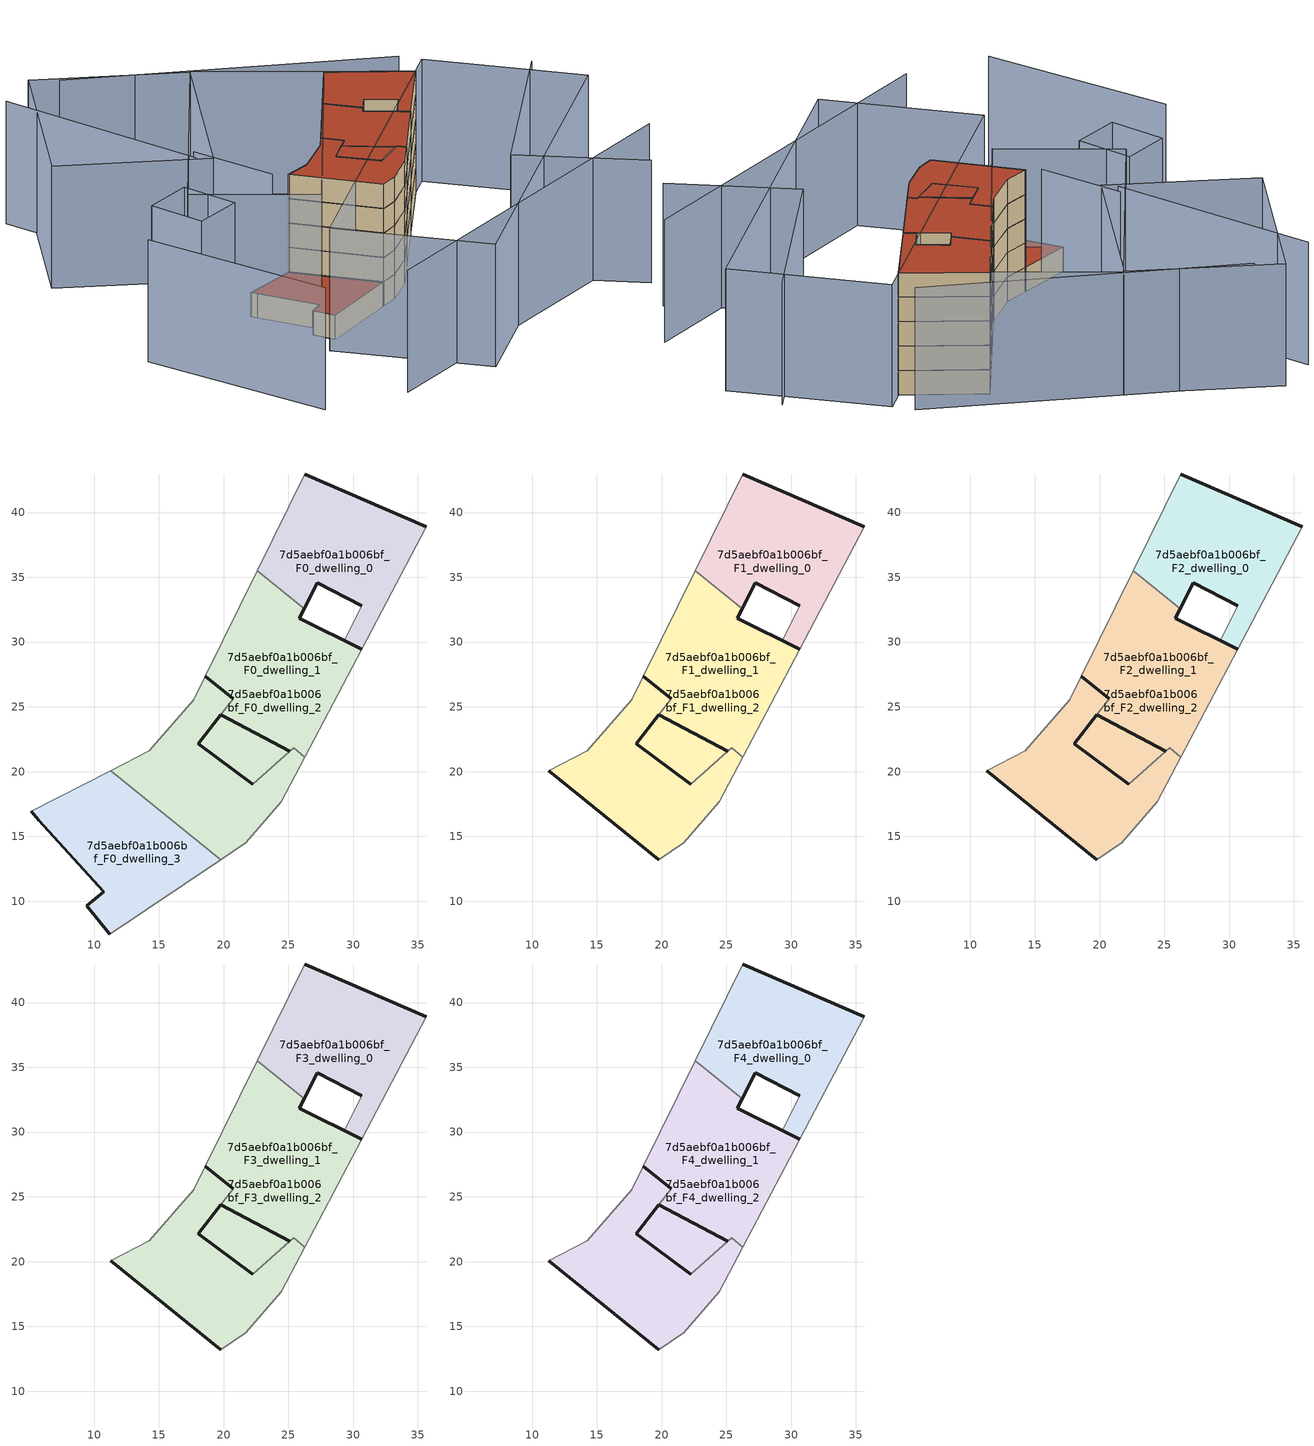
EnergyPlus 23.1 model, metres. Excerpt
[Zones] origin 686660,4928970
7d5aebf0a1b006bf_F0_dwelling_0
 floor ground (EU_floor_Construction): 30.65,29.44 35.63,38.92 26.27,42.97 22.6,35.51 26.21,32.58 27.23,34.57 30.67,32.82 29.31,30.11 z0
 wall outside (EU_wall_Construction): 26.27,42.97 35.63,38.92 / 30.67,32.82 27.23,34.57 26.21,32.58 z0:3
 wall adiabatic (EU_wall_Construction): 22.6,35.51 26.27,42.97 / 35.63,38.92 30.65,29.44 29.31,30.11 30.67,32.82 z0:3
 wall to 7d5aebf0a1b006bf_F0_dwelling_1 (EU_wall_Construction): 26.21,32.58 22.6,35.51 z0:3
7d5aebf0a1b006bf_F0_dwelling_1
 floor ground (EU_floor_Construction): 26.28,21.12 30.65,29.44 25.83,31.83 26.21,32.58 22.6,35.51 18.6,27.35 20.73,25.62 19.77,24.39 25.11,21.58 25.4,21.83 25.41,21.83 z0; 21.73,14.52 24.46,17.67 26.28,21.12 25.4,21.83 25.11,21.58 25.11,21.57 22.23,19.02 18.04,22.17 19.77,24.38 19.77,24.39 20.73,25.62 18.6,27.35 17.7,25.54 14.25,21.62 11.28,20.08 19.77,13.21 z0; 25.11,21.57 25.11,21.58 19.77,24.39 19.77,24.38 18.04,22.17 22.23,19.02 z0
 wall outside (EU_wall_Construction): 26.21,32.58 25.83,31.83 30.65,29.44 / 25.11,21.58 19.77,24.39 / 20.73,25.62 18.6,27.35 z0:3
 wall adiabatic (EU_wall_Construction): 30.65,29.44 26.28,21.12 25.4,21.83 / 18.6,27.35 22.6,35.51 z0:3
 wall to 7d5aebf0a1b006bf_F0_dwelling_2 (EU_wall_Construction): 25.4,21.83 25.11,21.58 / 19.77,24.39 20.73,25.62 z0:3
7d5aebf0a1b006bf_F0_dwelling_2
 floor ground (EU_floor_Construction): 26.28,21.12 30.65,29.44 25.83,31.83 26.21,32.58 22.6,35.51 18.6,27.35 20.73,25.62 19.77,24.39 25.11,21.58 25.4,21.83 25.41,21.83 z0; 21.73,14.52 24.46,17.67 26.28,21.12 25.4,21.83 25.11,21.58 25.11,21.57 22.23,19.02 18.04,22.17 19.77,24.38 19.77,24.39 20.73,25.62 18.6,27.35 17.7,25.54 14.25,21.62 11.28,20.08 19.77,13.21 z0; 25.11,21.57 25.11,21.58 19.77,24.39 19.77,24.38 18.04,22.17 22.23,19.02 z0
 wall outside (EU_wall_Construction): 18.6,27.35 20.73,25.62 / 19.77,24.39 19.77,24.38 18.04,22.17 22.23,19.02 z0:3
 wall adiabatic (EU_wall_Construction): 11.28,20.08 14.25,21.62 17.7,25.54 18.6,27.35 / 22.23,19.02 25.11,21.57 25.11,21.58 / 25.4,21.83 25.41,21.83 26.28,21.12 24.46,17.67 21.73,14.52 19.77,13.21 z0:3
 wall to 7d5aebf0a1b006bf_F0_dwelling_3 (EU_wall_Construction): 19.77,13.21 11.28,20.09 z0:3
7d5aebf0a1b006bf_F0_dwelling_3
 floor ground (EU_floor_Construction): 19.77,13.21 11.28,20.08 5.16,16.94 5.72,16.26 10.73,10.72 9.44,9.65 11.2,7.47 z0
 wall outside (EU_wall_Construction): 11.2,7.47 9.44,9.65 10.73,10.72 5.72,16.26 5.16,16.94 z0:3
 wall adiabatic (EU_wall_Construction): 5.16,16.94 11.28,20.08 / 19.77,13.21 11.2,7.47 z0:3
 roof outside (EU_roof_Construction): 19.77,13.21 11.2,7.47 9.44,9.65 10.73,10.72 5.72,16.26 5.16,16.94 11.28,20.08 z3
7d5aebf0a1b006bf_F1_dwelling_0
 floor to 7d5aebf0a1b006bf_F0_dwelling_0 (EU_floor_Construction): 30.65,29.44 35.63,38.92 26.27,42.97 22.6,35.51 26.21,32.58 27.23,34.57 30.67,32.82 29.31,30.11 z3
 wall outside (EU_wall_Construction): 26.27,42.97 35.63,38.92 / 30.67,32.82 27.23,34.57 26.21,32.58 z3:6
 wall adiabatic (EU_wall_Construction): 22.6,35.51 26.27,42.97 / 35.63,38.92 30.65,29.44 29.31,30.11 30.67,32.82 z3:6
 wall to 7d5aebf0a1b006bf_F1_dwelling_1 (EU_wall_Construction): 26.21,32.58 22.6,35.51 z3:6
7d5aebf0a1b006bf_F1_dwelling_1
 floor outside (EU_floor_Construction): 26.28,21.12 30.65,29.44 25.83,31.83 26.21,32.58 22.6,35.51 18.6,27.35 20.73,25.62 19.77,24.39 25.11,21.58 25.4,21.83 25.41,21.83 z3; 21.73,14.52 24.46,17.67 26.28,21.12 25.4,21.83 25.11,21.58 25.11,21.57 22.23,19.02 18.04,22.17 19.77,24.38 19.77,24.39 20.73,25.62 18.6,27.35 17.7,25.54 14.25,21.62 11.28,20.08 19.77,13.21 z3; 25.11,21.57 25.11,21.58 19.77,24.39 19.77,24.38 18.04,22.17 22.23,19.02 z3
 wall outside (EU_wall_Construction): 26.21,32.58 25.83,31.83 30.65,29.44 / 25.11,21.58 19.77,24.39 / 20.73,25.62 18.6,27.35 z3:6
 wall adiabatic (EU_wall_Construction): 30.65,29.44 26.28,21.12 25.4,21.83 / 18.6,27.35 22.6,35.51 z3:6
 wall to 7d5aebf0a1b006bf_F1_dwelling_2 (EU_wall_Construction): 25.4,21.83 25.11,21.58 / 19.77,24.39 20.73,25.62 z3:6
7d5aebf0a1b006bf_F1_dwelling_2
 floor to 7d5aebf0a1b006bf_F0_dwelling_2 (EU_floor_Construction): 26.28,21.12 30.65,29.44 25.83,31.83 26.21,32.58 22.6,35.51 18.6,27.35 20.73,25.62 19.77,24.39 25.11,21.58 25.4,21.83 25.41,21.83 z3; 21.73,14.52 24.46,17.67 26.28,21.12 25.4,21.83 25.11,21.58 25.11,21.57 22.23,19.02 18.04,22.17 19.77,24.38 19.77,24.39 20.73,25.62 18.6,27.35 17.7,25.54 14.25,21.62 11.28,20.08 19.77,13.21 z3; 25.11,21.57 25.11,21.58 19.77,24.39 19.77,24.38 18.04,22.17 22.23,19.02 z3
 wall outside (EU_wall_Construction): 18.6,27.35 20.73,25.62 / 19.77,24.39 19.77,24.38 18.04,22.17 22.23,19.02 / 19.77,13.21 11.28,20.08 z3:6
 wall adiabatic (EU_wall_Construction): 11.28,20.08 14.25,21.62 17.7,25.54 18.6,27.35 / 22.23,19.02 25.11,21.57 25.11,21.58 / 25.4,21.83 25.41,21.83 26.28,21.12 24.46,17.67 21.73,14.52 19.77,13.21 z3:6
7d5aebf0a1b006bf_F2_dwelling_0
 floor to 7d5aebf0a1b006bf_F1_dwelling_0 (EU_floor_Construction): 30.65,29.44 35.63,38.92 26.27,42.97 22.6,35.51 26.21,32.58 27.23,34.57 30.67,32.82 29.31,30.11 z6
 wall outside (EU_wall_Construction): 26.27,42.97 35.63,38.92 / 30.67,32.82 27.23,34.57 26.21,32.58 z6:9
 wall adiabatic (EU_wall_Construction): 22.6,35.51 26.27,42.97 / 35.63,38.92 30.65,29.44 29.31,30.11 30.67,32.82 z6:9
 wall to 7d5aebf0a1b006bf_F2_dwelling_1 (EU_wall_Construction): 26.21,32.58 22.6,35.51 z6:9
7d5aebf0a1b006bf_F2_dwelling_1
 floor outside (EU_floor_Construction): 26.28,21.12 30.65,29.44 25.83,31.83 26.21,32.58 22.6,35.51 18.6,27.35 20.73,25.62 19.77,24.39 25.11,21.58 25.4,21.83 25.41,21.83 z6; 21.73,14.52 24.46,17.67 26.28,21.12 25.4,21.83 25.11,21.58 25.11,21.57 22.23,19.02 18.04,22.17 19.77,24.38 19.77,24.39 20.73,25.62 18.6,27.35 17.7,25.54 14.25,21.62 11.28,20.08 19.77,13.21 z6; 25.11,21.57 25.11,21.58 19.77,24.39 19.77,24.38 18.04,22.17 22.23,19.02 z6
 wall outside (EU_wall_Construction): 26.21,32.58 25.83,31.83 30.65,29.44 / 25.11,21.58 19.77,24.39 / 20.73,25.62 18.6,27.35 z6:9
 wall adiabatic (EU_wall_Construction): 30.65,29.44 26.28,21.12 25.4,21.83 / 18.6,27.35 22.6,35.51 z6:9
 wall to 7d5aebf0a1b006bf_F2_dwelling_2 (EU_wall_Construction): 25.4,21.83 25.11,21.58 / 19.77,24.39 20.73,25.62 z6:9
7d5aebf0a1b006bf_F2_dwelling_2
 floor to 7d5aebf0a1b006bf_F1_dwelling_2 (EU_floor_Construction): 26.28,21.12 30.65,29.44 25.83,31.83 26.21,32.58 22.6,35.51 18.6,27.35 20.73,25.62 19.77,24.39 25.11,21.58 25.4,21.83 25.41,21.83 z6; 21.73,14.52 24.46,17.67 26.28,21.12 25.4,21.83 25.11,21.58 25.11,21.57 22.23,19.02 18.04,22.17 19.77,24.38 19.77,24.39 20.73,25.62 18.6,27.35 17.7,25.54 14.25,21.62 11.28,20.08 19.77,13.21 z6; 25.11,21.57 25.11,21.58 19.77,24.39 19.77,24.38 18.04,22.17 22.23,19.02 z6
 wall outside (EU_wall_Construction): 18.6,27.35 20.73,25.62 / 19.77,24.39 19.77,24.38 18.04,22.17 22.23,19.02 / 19.77,13.21 11.28,20.08 z6:9
 wall adiabatic (EU_wall_Construction): 11.28,20.08 14.25,21.62 17.7,25.54 18.6,27.35 / 22.23,19.02 25.11,21.57 25.11,21.58 / 25.4,21.83 25.41,21.83 26.28,21.12 24.46,17.67 21.73,14.52 19.77,13.21 z6:9
7d5aebf0a1b006bf_F3_dwelling_0
 floor to 7d5aebf0a1b006bf_F2_dwelling_0 (EU_floor_Construction): 30.65,29.44 35.63,38.92 26.27,42.97 22.6,35.51 26.21,32.58 27.23,34.57 30.67,32.82 29.31,30.11 z9
 wall outside (EU_wall_Construction): 26.27,42.97 35.63,38.92 / 30.67,32.82 27.23,34.57 26.21,32.58 z9:12
 wall adiabatic (EU_wall_Construction): 22.6,35.51 26.27,42.97 / 35.63,38.92 30.65,29.44 29.31,30.11 30.67,32.82 z9:12
 wall to 7d5aebf0a1b006bf_F3_dwelling_1 (EU_wall_Construction): 26.21,32.58 22.6,35.51 z9:12
7d5aebf0a1b006bf_F3_dwelling_1
 floor outside (EU_floor_Construction): 26.28,21.12 30.65,29.44 25.83,31.83 26.21,32.58 22.6,35.51 18.6,27.35 20.73,25.62 19.77,24.39 25.11,21.58 25.4,21.83 25.41,21.83 z9; 21.73,14.52 24.46,17.67 26.28,21.12 25.4,21.83 25.11,21.58 25.11,21.57 22.23,19.02 18.04,22.17 19.77,24.38 19.77,24.39 20.73,25.62 18.6,27.35 17.7,25.54 14.25,21.62 11.28,20.08 19.77,13.21 z9; 25.11,21.57 25.11,21.58 19.77,24.39 19.77,24.38 18.04,22.17 22.23,19.02 z9
 wall outside (EU_wall_Construction): 26.21,32.58 25.83,31.83 30.65,29.44 / 25.11,21.58 19.77,24.39 / 20.73,25.62 18.6,27.35 z9:12
 wall adiabatic (EU_wall_Construction): 30.65,29.44 26.28,21.12 25.4,21.83 / 18.6,27.35 22.6,35.51 z9:12
 wall to 7d5aebf0a1b006bf_F3_dwelling_2 (EU_wall_Construction): 25.4,21.83 25.11,21.58 / 19.77,24.39 20.73,25.62 z9:12
7d5aebf0a1b006bf_F3_dwelling_2
 floor to 7d5aebf0a1b006bf_F2_dwelling_2 (EU_floor_Construction): 26.28,21.12 30.65,29.44 25.83,31.83 26.21,32.58 22.6,35.51 18.6,27.35 20.73,25.62 19.77,24.39 25.11,21.58 25.4,21.83 25.41,21.83 z9; 21.73,14.52 24.46,17.67 26.28,21.12 25.4,21.83 25.11,21.58 25.11,21.57 22.23,19.02 18.04,22.17 19.77,24.38 19.77,24.39 20.73,25.62 18.6,27.35 17.7,25.54 14.25,21.62 11.28,20.08 19.77,13.21 z9; 25.11,21.57 25.11,21.58 19.77,24.39 19.77,24.38 18.04,22.17 22.23,19.02 z9
 wall outside (EU_wall_Construction): 18.6,27.35 20.73,25.62 / 19.77,24.39 19.77,24.38 18.04,22.17 22.23,19.02 / 19.77,13.21 11.28,20.08 z9:12
 wall adiabatic (EU_wall_Construction): 11.28,20.08 14.25,21.62 17.7,25.54 18.6,27.35 / 22.23,19.02 25.11,21.57 25.11,21.58 / 25.4,21.83 25.41,21.83 26.28,21.12 24.46,17.67 21.73,14.52 19.77,13.21 z9:12
7d5aebf0a1b006bf_F4_dwelling_0
 floor to 7d5aebf0a1b006bf_F3_dwelling_0 (EU_floor_Construction): 30.65,29.44 35.63,38.92 26.27,42.97 22.6,35.51 26.21,32.58 27.23,34.57 30.67,32.82 29.31,30.11 z12
 wall outside (EU_wall_Construction): 26.27,42.97 35.63,38.92 / 30.67,32.82 27.23,34.57 26.21,32.58 z12:15
 wall adiabatic (EU_wall_Construction): 22.6,35.51 26.27,42.97 / 35.63,38.92 30.65,29.44 29.31,30.11 30.67,32.82 z12:15
 wall to 7d5aebf0a1b006bf_F4_dwelling_1 (EU_wall_Construction): 26.21,32.58 22.6,35.51 z12:15
 roof outside (EU_roof_Construction): 35.63,38.92 30.65,29.44 29.31,30.11 30.67,32.82 27.23,34.57 26.21,32.58 22.6,35.51 26.27,42.97 z15
7d5aebf0a1b006bf_F4_dwelling_1
 floor outside (EU_floor_Construction): 26.28,21.12 30.65,29.44 25.83,31.83 26.21,32.58 22.6,35.51 18.6,27.35 20.73,25.62 19.77,24.39 25.11,21.58 25.4,21.83 25.41,21.83 z12; 21.73,14.52 24.46,17.67 26.28,21.12 25.4,21.83 25.11,21.58 25.11,21.57 22.23,19.02 18.04,22.17 19.77,24.38 19.77,24.39 20.73,25.62 18.6,27.35 17.7,25.54 14.25,21.62 11.28,20.08 19.77,13.21 z12; 25.11,21.57 25.11,21.58 19.77,24.39 19.77,24.38 18.04,22.17 22.23,19.02 z12
 wall outside (EU_wall_Construction): 26.21,32.58 25.83,31.83 30.65,29.44 / 25.11,21.58 19.77,24.39 / 20.73,25.62 18.6,27.35 z12:15
 wall adiabatic (EU_wall_Construction): 30.65,29.44 26.28,21.12 25.4,21.83 / 18.6,27.35 22.6,35.51 z12:15
 wall to 7d5aebf0a1b006bf_F4_dwelling_2 (EU_wall_Construction): 25.4,21.83 25.11,21.58 / 19.77,24.39 20.73,25.62 z12:15
 roof outside (EU_roof_Construction): 25.4,21.83 26.28,21.12 24.46,17.67 21.73,14.52 19.77,13.21 11.28,20.08 14.25,21.62 17.7,25.54 18.6,27.35 20.73,25.62 19.77,24.39 19.77,24.38 18.04,22.17 22.23,19.02 25.11,21.57 25.11,21.58 z15; 26.21,32.58 25.83,31.83 30.65,29.44 26.28,21.12 25.41,21.83 25.4,21.83 25.11,21.58 19.77,24.39 20.73,25.62 18.6,27.35 22.6,35.51 z15; 25.11,21.58 25.11,21.57 22.23,19.02 18.04,22.17 19.77,24.38 19.77,24.39 z15
7d5aebf0a1b006bf_F4_dwelling_2
 floor to 7d5aebf0a1b006bf_F3_dwelling_2 (EU_floor_Construction): 26.28,21.12 30.65,29.44 25.83,31.83 26.21,32.58 22.6,35.51 18.6,27.35 20.73,25.62 19.77,24.39 25.11,21.58 25.4,21.83 25.41,21.83 z12; 21.73,14.52 24.46,17.67 26.28,21.12 25.4,21.83 25.11,21.58 25.11,21.57 22.23,19.02 18.04,22.17 19.77,24.38 19.77,24.39 20.73,25.62 18.6,27.35 17.7,25.54 14.25,21.62 11.28,20.08 19.77,13.21 z12; 25.11,21.57 25.11,21.58 19.77,24.39 19.77,24.38 18.04,22.17 22.23,19.02 z12
 wall outside (EU_wall_Construction): 18.6,27.35 20.73,25.62 / 19.77,24.39 19.77,24.38 18.04,22.17 22.23,19.02 / 19.77,13.21 11.28,20.08 z12:15
 wall adiabatic (EU_wall_Construction): 11.28,20.08 14.25,21.62 17.7,25.54 18.6,27.35 / 22.23,19.02 25.11,21.57 25.11,21.58 / 25.4,21.83 25.41,21.83 26.28,21.12 24.46,17.67 21.73,14.52 19.77,13.21 z12:15
 roof outside (EU_roof_Construction): 25.4,21.83 26.28,21.12 24.46,17.67 21.73,14.52 19.77,13.21 11.28,20.08 14.25,21.62 17.7,25.54 18.6,27.35 20.73,25.62 19.77,24.39 19.77,24.38 18.04,22.17 22.23,19.02 25.11,21.57 25.11,21.58 z15; 26.21,32.58 25.83,31.83 30.65,29.44 26.28,21.12 25.41,21.83 25.4,21.83 25.11,21.58 19.77,24.39 20.73,25.62 18.6,27.35 22.6,35.51 z15; 25.11,21.58 25.11,21.57 22.23,19.02 18.04,22.17 19.77,24.38 19.77,24.39 z15
shading: -10.16,10.93 2.35,-8.89 / 4.21,29.86 9.62,20.8 / -9.13,50.77 3.77,28.35 / 12.66,-8.55 53.31,15.25 / 49.43,6.4 35.88,14.34 / 35.88,14.34 48.42,35.74 / 35.58,43.23 -1.38,53.28 / -0.68,21.82 2.64,15.71 / 2.64,15.71 -2.72,12.79 / -2.72,12.79 -6.04,18.9 / -6.04,18.9 -0.68,21.82 / -11.73,33.1 -4.49,54.82 / -4.49,54.82 12.67,49.1 / 12.67,49.1 5.43,27.38 / 5.43,27.38 -11.73,33.1 / 9.41,5.15 37.58,41.42 / 37.58,41.42 52.56,29.78 / 52.56,29.78 24.38,-6.48 / 24.38,-6.48 9.41,5.15 / -1.14,19.92 12.81,49.35 / 12.81,49.35 26.27,42.98 / 26.27,42.98 12.33,13.54 / 12.33,13.54 -1.14,19.92 z0:15
[Building]
EU S2 Campaign: North Axis=0; Terrain=City; Solar Distribution=FullExterior
[Site:Location]
Bologna: Latitude=44.5; Longitude=11.25; Time Zone=1; Elevation=37
[SizingPeriod:WeatherFileDays]
AnnualSizingPeriod: Begin Month=1; Begin Day of Month=1; End Month=12; End Day of Month=31; Day of Week for Start Day=Monday; Use Weather File Daylight Saving Period=No; Use Weather File Rain and Snow Indicators=No
[MATERIAL]
EU_InternalMass_Material: Roughness=MediumRough; Thickness=0.1; Conductivity=1; Density=1800; Specific Heat=900; Thermal Absorptance=0.9; Solar Absorptance=0.7; Visible Absorptance=0.7
[MATERIAL:NOMASS] Roughness=MediumRough; Thermal Absorptance=0.9; Solar Absorptance=0.7; Visible Absorptance=0.7
Name | Thermal Resistance
EU_wall_NoMass | 0.905828
EU_roof_NoMass | 0.37593
EU_floor_NoMass | 0.67114
[CONSTRUCTION]
EU_wall_Construction: EU_wall_NoMass
EU_roof_Construction: EU_roof_NoMass
EU_floor_Construction: EU_floor_NoMass
EU_InternalMass_Construction: EU_InternalMass_Material
[ZONE] Type=1; Multiplier=1; Ceiling Height=autocalculate; Floor Area=autocalculate; Part of Total Floor Area=Yes
Name | Volume
7d5aebf0a1b006bf_F0_dwelling_0; 7d5aebf0a1b006bf_F1_dwelling_0; 7d5aebf0a1b006bf_F2_dwelling_0; 7d5aebf0a1b006bf_F3_dwelling_0; 7d5aebf0a1b006bf_F4_dwelling_0 | 260.663
7d5aebf0a1b006bf_F0_dwelling_1; 7d5aebf0a1b006bf_F1_dwelling_1; 7d5aebf0a1b006bf_F2_dwelling_1; 7d5aebf0a1b006bf_F3_dwelling_1; 7d5aebf0a1b006bf_F4_dwelling_1; 7d5aebf0a1b006bf_F0_dwelling_2; 7d5aebf0a1b006bf_F1_dwelling_2; 7d5aebf0a1b006bf_F2_dwelling_2; 7d5aebf0a1b006bf_F3_dwelling_2; 7d5aebf0a1b006bf_F4_dwelling_2 | 578.785
7d5aebf0a1b006bf_F0_dwelling_3 | 261.555
[INTERNALMASS] Construction=EU_InternalMass_Construction
Name | Zone or ZoneList | Surface Area
7d5aebf0a1b006bf_F0_dwelling_0_EU_InternalMass | 7d5aebf0a1b006bf_F0_dwelling_0 | 86.8879
7d5aebf0a1b006bf_F0_dwelling_1_EU_InternalMass | 7d5aebf0a1b006bf_F0_dwelling_1 | 93.2727
7d5aebf0a1b006bf_F0_dwelling_2_EU_InternalMass | 7d5aebf0a1b006bf_F0_dwelling_2 | 81.4043
7d5aebf0a1b006bf_F0_dwelling_3_EU_InternalMass | 7d5aebf0a1b006bf_F0_dwelling_3 | 87.1851
7d5aebf0a1b006bf_F1_dwelling_0_EU_InternalMass | 7d5aebf0a1b006bf_F1_dwelling_0 | 159.292
7d5aebf0a1b006bf_F1_dwelling_1_EU_InternalMass | 7d5aebf0a1b006bf_F1_dwelling_1 | 105.983
7d5aebf0a1b006bf_F1_dwelling_2_EU_InternalMass | 7d5aebf0a1b006bf_F1_dwelling_2 | 83.4903
7d5aebf0a1b006bf_F2_dwelling_0_EU_InternalMass | 7d5aebf0a1b006bf_F2_dwelling_0 | 159.292
7d5aebf0a1b006bf_F2_dwelling_1_EU_InternalMass | 7d5aebf0a1b006bf_F2_dwelling_1 | 105.983
7d5aebf0a1b006bf_F2_dwelling_2_EU_InternalMass | 7d5aebf0a1b006bf_F2_dwelling_2 | 83.4903
7d5aebf0a1b006bf_F3_dwelling_0_EU_InternalMass | 7d5aebf0a1b006bf_F3_dwelling_0 | 159.292
7d5aebf0a1b006bf_F3_dwelling_1_EU_InternalMass | 7d5aebf0a1b006bf_F3_dwelling_1 | 105.983
7d5aebf0a1b006bf_F3_dwelling_2_EU_InternalMass | 7d5aebf0a1b006bf_F3_dwelling_2 | 83.4903
7d5aebf0a1b006bf_F4_dwelling_0_EU_InternalMass | 7d5aebf0a1b006bf_F4_dwelling_0 | 159.292
7d5aebf0a1b006bf_F4_dwelling_1_EU_InternalMass | 7d5aebf0a1b006bf_F4_dwelling_1 | 105.983
7d5aebf0a1b006bf_F4_dwelling_2_EU_InternalMass | 7d5aebf0a1b006bf_F4_dwelling_2 | 83.4903
[OTHEREQUIPMENT] Fuel Type=Electricity; Design Level Calculation Method=Watts/Area; Power per Zone Floor Area=1; Fraction Latent=0; Fraction Radiant=0; Fraction Lost=0; Carbon Dioxide Generation Rate=0; EndUse Subcategory=EU_Step8_InternalGains
Name | Zone or ZoneList or Space or SpaceList | Schedule
EU_Step8_InternalGain_7d5aebf0a1b006bf_F0_dwelling_0_f000 | 7d5aebf0a1b006bf_F0_dwelling_0 | EU_Step8_GainSchedule_7d5aebf0a1b006bf_F0_dwelling_0_f000
EU_Step8_InternalGain_7d5aebf0a1b006bf_F0_dwelling_1_f000 | 7d5aebf0a1b006bf_F0_dwelling_1 | EU_Step8_GainSchedule_7d5aebf0a1b006bf_F0_dwelling_1_f000
EU_Step8_InternalGain_7d5aebf0a1b006bf_F0_dwelling_2_f000 | 7d5aebf0a1b006bf_F0_dwelling_2 | EU_Step8_GainSchedule_7d5aebf0a1b006bf_F0_dwelling_2_f000
EU_Step8_InternalGain_7d5aebf0a1b006bf_F0_dwelling_3_f000 | 7d5aebf0a1b006bf_F0_dwelling_3 | EU_Step8_GainSchedule_7d5aebf0a1b006bf_F0_dwelling_3_f000
EU_Step8_InternalGain_7d5aebf0a1b006bf_F1_dwelling_0_f000 | 7d5aebf0a1b006bf_F1_dwelling_0 | EU_Step8_GainSchedule_7d5aebf0a1b006bf_F1_dwelling_0_f000
EU_Step8_InternalGain_7d5aebf0a1b006bf_F1_dwelling_1_f000 | 7d5aebf0a1b006bf_F1_dwelling_1 | EU_Step8_GainSchedule_7d5aebf0a1b006bf_F1_dwelling_1_f000
EU_Step8_InternalGain_7d5aebf0a1b006bf_F1_dwelling_2_f000 | 7d5aebf0a1b006bf_F1_dwelling_2 | EU_Step8_GainSchedule_7d5aebf0a1b006bf_F1_dwelling_2_f000
EU_Step8_InternalGain_7d5aebf0a1b006bf_F2_dwelling_0_f000 | 7d5aebf0a1b006bf_F2_dwelling_0 | EU_Step8_GainSchedule_7d5aebf0a1b006bf_F2_dwelling_0_f000
EU_Step8_InternalGain_7d5aebf0a1b006bf_F2_dwelling_1_f000 | 7d5aebf0a1b006bf_F2_dwelling_1 | EU_Step8_GainSchedule_7d5aebf0a1b006bf_F2_dwelling_1_f000
EU_Step8_InternalGain_7d5aebf0a1b006bf_F2_dwelling_2_f000 | 7d5aebf0a1b006bf_F2_dwelling_2 | EU_Step8_GainSchedule_7d5aebf0a1b006bf_F2_dwelling_2_f000
EU_Step8_InternalGain_7d5aebf0a1b006bf_F3_dwelling_0_f000 | 7d5aebf0a1b006bf_F3_dwelling_0 | EU_Step8_GainSchedule_7d5aebf0a1b006bf_F3_dwelling_0_f000
EU_Step8_InternalGain_7d5aebf0a1b006bf_F3_dwelling_1_f000 | 7d5aebf0a1b006bf_F3_dwelling_1 | EU_Step8_GainSchedule_7d5aebf0a1b006bf_F3_dwelling_1_f000
EU_Step8_InternalGain_7d5aebf0a1b006bf_F3_dwelling_2_f000 | 7d5aebf0a1b006bf_F3_dwelling_2 | EU_Step8_GainSchedule_7d5aebf0a1b006bf_F3_dwelling_2_f000
EU_Step8_InternalGain_7d5aebf0a1b006bf_F4_dwelling_0_f000 | 7d5aebf0a1b006bf_F4_dwelling_0 | EU_Step8_GainSchedule_7d5aebf0a1b006bf_F4_dwelling_0_f000
EU_Step8_InternalGain_7d5aebf0a1b006bf_F4_dwelling_1_f000 | 7d5aebf0a1b006bf_F4_dwelling_1 | EU_Step8_GainSchedule_7d5aebf0a1b006bf_F4_dwelling_1_f000
EU_Step8_InternalGain_7d5aebf0a1b006bf_F4_dwelling_2_f000 | 7d5aebf0a1b006bf_F4_dwelling_2 | EU_Step8_GainSchedule_7d5aebf0a1b006bf_F4_dwelling_2_f000
[ZONEVENTILATION:DESIGNFLOWRATE] Schedule=EU_AlwaysOn; Design Flow Rate Calculation Method=AirChanges/Hour; Air Changes per Hour=0.73129; Ventilation Type=Natural; Fan Pressure Rise=0; Fan Total Efficiency=1; Constant Term Coefficient=1; Temperature Term Coefficient=0; Velocity Term Coefficient=0; Velocity Squared Term Coefficient=0; Minimum Indoor Temperature=-100; Maximum Indoor Temperature=100; Delta Temperature=-100; Minimum Outdoor Temperature=-100; Maximum Outdoor Temperature=100; Maximum Wind Speed=40
Name | Zone or ZoneList or Space or SpaceList
EU_ConstantAir_7d5aebf0a1b006bf_F0_dwelling_0 | 7d5aebf0a1b006bf_F0_dwelling_0
EU_ConstantAir_7d5aebf0a1b006bf_F0_dwelling_1 | 7d5aebf0a1b006bf_F0_dwelling_1
EU_ConstantAir_7d5aebf0a1b006bf_F0_dwelling_2 | 7d5aebf0a1b006bf_F0_dwelling_2
EU_ConstantAir_7d5aebf0a1b006bf_F0_dwelling_3 | 7d5aebf0a1b006bf_F0_dwelling_3
EU_ConstantAir_7d5aebf0a1b006bf_F1_dwelling_0 | 7d5aebf0a1b006bf_F1_dwelling_0
EU_ConstantAir_7d5aebf0a1b006bf_F1_dwelling_1 | 7d5aebf0a1b006bf_F1_dwelling_1
EU_ConstantAir_7d5aebf0a1b006bf_F1_dwelling_2 | 7d5aebf0a1b006bf_F1_dwelling_2
EU_ConstantAir_7d5aebf0a1b006bf_F2_dwelling_0 | 7d5aebf0a1b006bf_F2_dwelling_0
EU_ConstantAir_7d5aebf0a1b006bf_F2_dwelling_1 | 7d5aebf0a1b006bf_F2_dwelling_1
EU_ConstantAir_7d5aebf0a1b006bf_F2_dwelling_2 | 7d5aebf0a1b006bf_F2_dwelling_2
EU_ConstantAir_7d5aebf0a1b006bf_F3_dwelling_0 | 7d5aebf0a1b006bf_F3_dwelling_0
EU_ConstantAir_7d5aebf0a1b006bf_F3_dwelling_1 | 7d5aebf0a1b006bf_F3_dwelling_1
EU_ConstantAir_7d5aebf0a1b006bf_F3_dwelling_2 | 7d5aebf0a1b006bf_F3_dwelling_2
EU_ConstantAir_7d5aebf0a1b006bf_F4_dwelling_0 | 7d5aebf0a1b006bf_F4_dwelling_0
EU_ConstantAir_7d5aebf0a1b006bf_F4_dwelling_1 | 7d5aebf0a1b006bf_F4_dwelling_1
EU_ConstantAir_7d5aebf0a1b006bf_F4_dwelling_2 | 7d5aebf0a1b006bf_F4_dwelling_2
[HVACTEMPLATE:THERMOSTAT] Constant Heating Setpoint=20; Constant Cooling Setpoint=50
EU_HeatOnly_7d5aebf0a1b006bf_F0_dwelling_0; EU_HeatOnly_7d5aebf0a1b006bf_F0_dwelling_1; EU_HeatOnly_7d5aebf0a1b006bf_F0_dwelling_2; EU_HeatOnly_7d5aebf0a1b006bf_F0_dwelling_3; EU_HeatOnly_7d5aebf0a1b006bf_F1_dwelling_0; EU_HeatOnly_7d5aebf0a1b006bf_F1_dwelling_1; EU_HeatOnly_7d5aebf0a1b006bf_F1_dwelling_2; EU_HeatOnly_7d5aebf0a1b006bf_F2_dwelling_0; EU_HeatOnly_7d5aebf0a1b006bf_F2_dwelling_1; EU_HeatOnly_7d5aebf0a1b006bf_F2_dwelling_2; EU_HeatOnly_7d5aebf0a1b006bf_F3_dwelling_0; EU_HeatOnly_7d5aebf0a1b006bf_F3_dwelling_1; EU_HeatOnly_7d5aebf0a1b006bf_F3_dwelling_2; EU_HeatOnly_7d5aebf0a1b006bf_F4_dwelling_0; EU_HeatOnly_7d5aebf0a1b006bf_F4_dwelling_1; EU_HeatOnly_7d5aebf0a1b006bf_F4_dwelling_2
[HVACTEMPLATE:ZONE:IDEALLOADSAIRSYSTEM] System Availability Schedule=EU_AlwaysOn; Maximum Heating Supply Air Temperature=50; Minimum Cooling Supply Air Temperature=13; Maximum Heating Supply Air Humidity Ratio=0.0156; Minimum Cooling Supply Air Humidity Ratio=0.0077; Heating Limit=NoLimit; Cooling Limit=NoLimit; Heating Availability Schedule=EU_AlwaysOn; Cooling Availability Schedule=EU_CoolingOff; Dehumidification Control Type=ConstantSensibleHeatRatio; Cooling Sensible Heat Ratio=0.7; Dehumidification Setpoint=60; Humidification Control Type=None; Humidification Setpoint=30; Outdoor Air Method=None; Outdoor Air Flow Rate per Person=0.00944; Outdoor Air Flow Rate per Zone Floor Area=0; Outdoor Air Flow Rate per Zone=0; Demand Controlled Ventilation Type=None; Outdoor Air Economizer Type=NoEconomizer; Heat Recovery Type=None; Sensible Heat Recovery Effectiveness=0.7; Latent Heat Recovery Effectiveness=0.65
Name | Template Thermostat
7d5aebf0a1b006bf_F0_dwelling_0 | EU_HeatOnly_7d5aebf0a1b006bf_F0_dwelling_0
7d5aebf0a1b006bf_F0_dwelling_1 | EU_HeatOnly_7d5aebf0a1b006bf_F0_dwelling_1
7d5aebf0a1b006bf_F0_dwelling_2 | EU_HeatOnly_7d5aebf0a1b006bf_F0_dwelling_2
7d5aebf0a1b006bf_F0_dwelling_3 | EU_HeatOnly_7d5aebf0a1b006bf_F0_dwelling_3
7d5aebf0a1b006bf_F1_dwelling_0 | EU_HeatOnly_7d5aebf0a1b006bf_F1_dwelling_0
7d5aebf0a1b006bf_F1_dwelling_1 | EU_HeatOnly_7d5aebf0a1b006bf_F1_dwelling_1
7d5aebf0a1b006bf_F1_dwelling_2 | EU_HeatOnly_7d5aebf0a1b006bf_F1_dwelling_2
7d5aebf0a1b006bf_F2_dwelling_0 | EU_HeatOnly_7d5aebf0a1b006bf_F2_dwelling_0
7d5aebf0a1b006bf_F2_dwelling_1 | EU_HeatOnly_7d5aebf0a1b006bf_F2_dwelling_1
7d5aebf0a1b006bf_F2_dwelling_2 | EU_HeatOnly_7d5aebf0a1b006bf_F2_dwelling_2
7d5aebf0a1b006bf_F3_dwelling_0 | EU_HeatOnly_7d5aebf0a1b006bf_F3_dwelling_0
7d5aebf0a1b006bf_F3_dwelling_1 | EU_HeatOnly_7d5aebf0a1b006bf_F3_dwelling_1
7d5aebf0a1b006bf_F3_dwelling_2 | EU_HeatOnly_7d5aebf0a1b006bf_F3_dwelling_2
7d5aebf0a1b006bf_F4_dwelling_0 | EU_HeatOnly_7d5aebf0a1b006bf_F4_dwelling_0
7d5aebf0a1b006bf_F4_dwelling_1 | EU_HeatOnly_7d5aebf0a1b006bf_F4_dwelling_1
7d5aebf0a1b006bf_F4_dwelling_2 | EU_HeatOnly_7d5aebf0a1b006bf_F4_dwelling_2
[SIZING:ZONE] Zone Cooling Design Supply Air Temperature Input Method=SupplyAirTemperature; Zone Cooling Design Supply Air Temperature=13; Zone Heating Design Supply Air Temperature Input Method=SupplyAirTemperature; Zone Heating Design Supply Air Temperature=50; Zone Cooling Design Supply Air Humidity Ratio=0.008; Zone Heating Design Supply Air Humidity Ratio=0.008; Cooling Design Air Flow Method=DesignDay; Cooling Design Air Flow Rate=0; Cooling Minimum Air Flow per Zone Floor Area=0.000762; Cooling Minimum Air Flow=0; Cooling Minimum Air Flow Fraction=0.2; Heating Design Air Flow Method=DesignDay; Heating Design Air Flow Rate=0; Heating Maximum Air Flow per Zone Floor Area=0.002032; Heating Maximum Air Flow=0.141576; Heating Maximum Air Flow Fraction=0.3; Account for Dedicated Outdoor Air System=No; Dedicated Outdoor Air System Control Strategy=NeutralSupplyAir; Dedicated Outdoor Air Low Setpoint Temperature for Design=autosize; Dedicated Outdoor Air High Setpoint Temperature for Design=autosize; Zone Load Sizing Method=Sensible Load Only No Latent Load; Zone Latent Cooling Design Supply Air Humidity Ratio Input Method=HumidityRatioDifference; Zone Cooling Design Supply Air Humidity Ratio Difference=0.005; Zone Latent Heating Design Supply Air Humidity Ratio Input Method=HumidityRatioDifference; Zone Humidification Design Supply Air Humidity Ratio Difference=0.005
7d5aebf0a1b006bf_F0_dwelling_0; 7d5aebf0a1b006bf_F0_dwelling_1; 7d5aebf0a1b006bf_F0_dwelling_2; 7d5aebf0a1b006bf_F0_dwelling_3; 7d5aebf0a1b006bf_F1_dwelling_0; 7d5aebf0a1b006bf_F1_dwelling_1; 7d5aebf0a1b006bf_F1_dwelling_2; 7d5aebf0a1b006bf_F2_dwelling_0; 7d5aebf0a1b006bf_F2_dwelling_1; 7d5aebf0a1b006bf_F2_dwelling_2; 7d5aebf0a1b006bf_F3_dwelling_0; 7d5aebf0a1b006bf_F3_dwelling_1; 7d5aebf0a1b006bf_F3_dwelling_2; 7d5aebf0a1b006bf_F4_dwelling_0; 7d5aebf0a1b006bf_F4_dwelling_1; 7d5aebf0a1b006bf_F4_dwelling_2
[SCHEDULE:CONSTANT]
Name | Hourly Value
EU_AlwaysOn | 1
EU_CoolingOff | 0
[SCHEDULE:FILE] Column Number=1; Rows to Skip at Top=0; Number of Hours of Data=8760; Column Separator=Comma; Interpolate to Timestep=No; Minutes per Item=60; Adjust Schedule for Daylight Savings=Yes
Name | File
EU_Step8_GainSchedule_7d5aebf0a1b006bf_F0_dwelling_0_f000 | ../../schedules/7d5aebf0a1b006bf/7d5aebf0a1b006bf_F0_dwelling_0_f000_gain.csv
EU_Step8_GainSchedule_7d5aebf0a1b006bf_F0_dwelling_1_f000 | ../../schedules/7d5aebf0a1b006bf/7d5aebf0a1b006bf_F0_dwelling_1_f000_gain.csv
EU_Step8_GainSchedule_7d5aebf0a1b006bf_F0_dwelling_2_f000 | ../../schedules/7d5aebf0a1b006bf/7d5aebf0a1b006bf_F0_dwelling_2_f000_gain.csv
EU_Step8_GainSchedule_7d5aebf0a1b006bf_F0_dwelling_3_f000 | ../../schedules/7d5aebf0a1b006bf/7d5aebf0a1b006bf_F0_dwelling_3_f000_gain.csv
EU_Step8_GainSchedule_7d5aebf0a1b006bf_F1_dwelling_0_f000 | ../../schedules/7d5aebf0a1b006bf/7d5aebf0a1b006bf_F1_dwelling_0_f000_gain.csv
EU_Step8_GainSchedule_7d5aebf0a1b006bf_F1_dwelling_1_f000 | ../../schedules/7d5aebf0a1b006bf/7d5aebf0a1b006bf_F1_dwelling_1_f000_gain.csv
EU_Step8_GainSchedule_7d5aebf0a1b006bf_F1_dwelling_2_f000 | ../../schedules/7d5aebf0a1b006bf/7d5aebf0a1b006bf_F1_dwelling_2_f000_gain.csv
EU_Step8_GainSchedule_7d5aebf0a1b006bf_F2_dwelling_0_f000 | ../../schedules/7d5aebf0a1b006bf/7d5aebf0a1b006bf_F2_dwelling_0_f000_gain.csv
EU_Step8_GainSchedule_7d5aebf0a1b006bf_F2_dwelling_1_f000 | ../../schedules/7d5aebf0a1b006bf/7d5aebf0a1b006bf_F2_dwelling_1_f000_gain.csv
EU_Step8_GainSchedule_7d5aebf0a1b006bf_F2_dwelling_2_f000 | ../../schedules/7d5aebf0a1b006bf/7d5aebf0a1b006bf_F2_dwelling_2_f000_gain.csv
EU_Step8_GainSchedule_7d5aebf0a1b006bf_F3_dwelling_0_f000 | ../../schedules/7d5aebf0a1b006bf/7d5aebf0a1b006bf_F3_dwelling_0_f000_gain.csv
EU_Step8_GainSchedule_7d5aebf0a1b006bf_F3_dwelling_1_f000 | ../../schedules/7d5aebf0a1b006bf/7d5aebf0a1b006bf_F3_dwelling_1_f000_gain.csv
EU_Step8_GainSchedule_7d5aebf0a1b006bf_F3_dwelling_2_f000 | ../../schedules/7d5aebf0a1b006bf/7d5aebf0a1b006bf_F3_dwelling_2_f000_gain.csv
EU_Step8_GainSchedule_7d5aebf0a1b006bf_F4_dwelling_0_f000 | ../../schedules/7d5aebf0a1b006bf/7d5aebf0a1b006bf_F4_dwelling_0_f000_gain.csv
EU_Step8_GainSchedule_7d5aebf0a1b006bf_F4_dwelling_1_f000 | ../../schedules/7d5aebf0a1b006bf/7d5aebf0a1b006bf_F4_dwelling_1_f000_gain.csv
EU_Step8_GainSchedule_7d5aebf0a1b006bf_F4_dwelling_2_f000 | ../../schedules/7d5aebf0a1b006bf/7d5aebf0a1b006bf_F4_dwelling_2_f000_gain.csv
